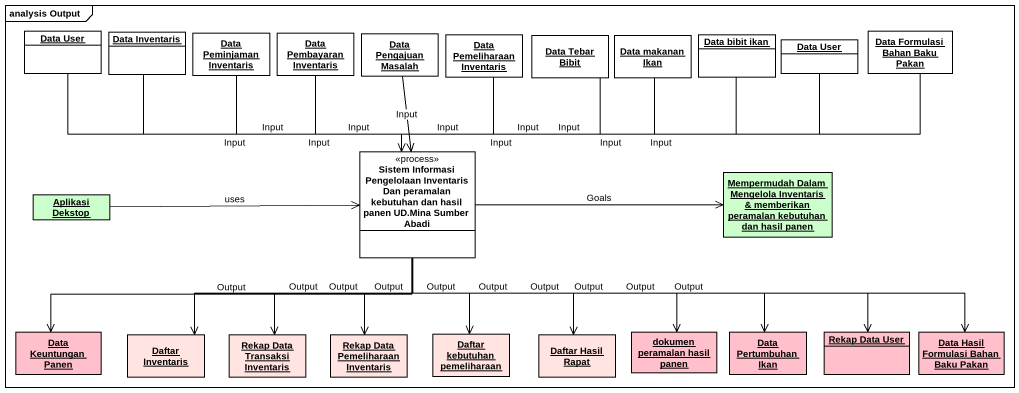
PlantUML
@startuml
mainframe analysis Output
hide circle
hide empty members
object "Data User" as Data_User
object "Data Inventaris" as Data_Inventaris
object "Data Peminjaman Inventaris" as Data_Peminjaman_Inventaris
object "Data Pembayaran Inventaris" as Data_Pembayaran_Inventaris
object "Data Formulasi Bahan Baku Pakan" as Data_Formulasi_Bahan_Baku
object "Data Pengajuan Masalah" as Data_Pengajuan_Masalah
object "Data Pemeliharaan Inventaris" as Data_Pemeliharaan_Inventaris
object "Data Tebar Bibit" as Data_Tebar_Bibit
object "Data makanan Ikan" as Data_makanan_Ikan
object "Data bibit ikan" as Data_bibit_ikan
object "Data User" as Data_User_2
class "Sistem Informasi Pengelolaan Inventaris Dan peramalan kebutuhan dan hasil panen UD.Mina Sumber Abadi" as Sistem_Informasi <<process>>
object "Mempermudah Dalam Mengelola Inventaris & memberikan peramalan kebutuhan dan hasil panen" as Mempermudah_Dalam_Mengelola #CCFFCC
object "Aplikasi Dekstop" as Aplikasi_Dekstop #CCFFCC
object "Data Keuntungan Panen" as Data_Keuntungan_Panen #FFC0CB
object "Daftar Inventaris" as Daftar_Inventaris #FFE4E1
object "Rekap Data Transaksi Inventaris" as Rekap_Data_Transaksi #FFE4E1
object "Rekap Data Pemeliharaan Inventaris" as Rekap_Data_Pemeliharaan #FFE4E1
object "Daftar kebutuhan pemeliharaan" as Daftar_kebutuhan #FFE4E1
object "Daftar Hasil Rapat" as Daftar_Hasil_Rapat #FFE4E1
object "dokumen peramalan hasil panen" as dokumen_peramalan_hasil #FFC0CB
object "Data Pertumbuhan Ikan" as Data_Pertumbuhan_Ikan #FFC0CB
object "Rekap Data User" as Rekap_Data_User #FFC0CB
object "Data Hasil Formulasi Bahan Baku Pakan" as Data_Hasil_Formulasi_Bahan #FFC0CB
Data_User -right-> Sistem_Informasi : Input
Data_Inventaris -right-> Sistem_Informasi : Input
Data_Peminjaman_Inventaris --> Sistem_Informasi : Input
Data_Pembayaran_Inventaris --> Sistem_Informasi : Input
Data_Formulasi_Bahan_Baku -left-> Sistem_Informasi : Input
Data_Pengajuan_Masalah --> Sistem_Informasi : Input
Data_Pemeliharaan_Inventaris --> Sistem_Informasi : Input
Data_Tebar_Bibit --> Sistem_Informasi : Input
Data_makanan_Ikan --> Sistem_Informasi : Input
Data_bibit_ikan -left-> Sistem_Informasi : Input
Data_User_2 -left-> Sistem_Informasi : Input
Sistem_Informasi -right-> Mempermudah_Dalam_Mengelola : Goals
Sistem_Informasi -left-> Data_Keuntungan_Panen : Output
Sistem_Informasi --> Daftar_Inventaris : Output
Sistem_Informasi --> Rekap_Data_Transaksi : Output
Sistem_Informasi --> Rekap_Data_Pemeliharaan : Output
Sistem_Informasi --> Daftar_kebutuhan : Output
Sistem_Informasi --> Daftar_Hasil_Rapat : Output
Sistem_Informasi -right-> dokumen_peramalan_hasil : Output
Sistem_Informasi -right-> Data_Pertumbuhan_Ikan : Output
Sistem_Informasi -right-> Rekap_Data_User : Output
Sistem_Informasi -right-> Data_Hasil_Formulasi_Bahan : Output
Aplikasi_Dekstop -right-> Sistem_Informasi : uses
@enduml
